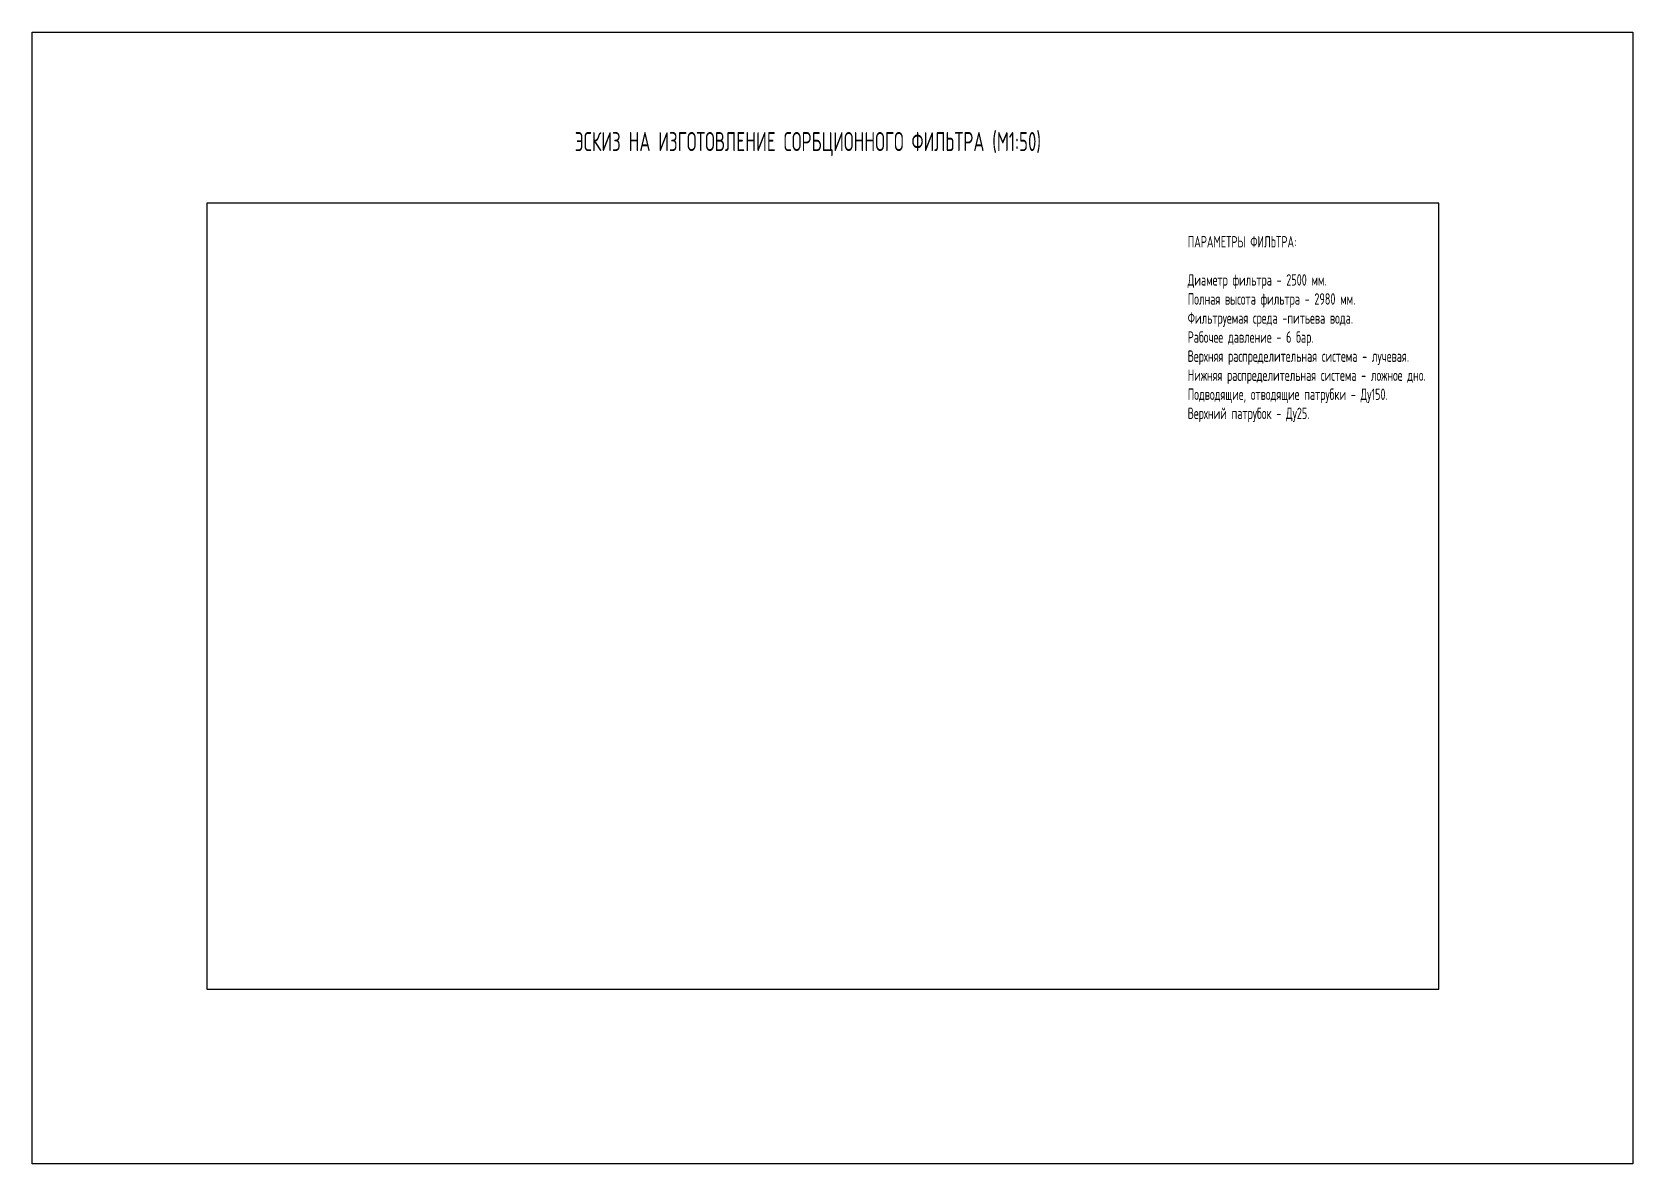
# Paper-space layout 'Лист1' of a CAD drawing. Header units: inches, sheet in millimetres. Extents: x -1149 to -729, y -948 to -651.
import ezdxf

# ---------------------------------------------------------------- set-up
doc = ezdxf.new("R2010")
doc.units = ezdxf.units.IN
doc.header["$MEASUREMENT"] = 0
doc.layers.get('Defpoints').update_dxf_attribs({"color": 2})
doc.layers.add('Filter_DIM', color=7, linetype='Continuous', lineweight=15)
doc.styles.add('ГОСТ', font='', dxfattribs={"width": 0.8, "height": 2.5})
doc.styles.get('ГОСТ').set_extended_font_data('GOST type A')

psp = doc.layouts.new('Лист1')

# ---------------------------------------------------------------- linework, layer by layer
at = {"layer": 'Filter_DIM'}
psp.add_lwpolyline([(-1148.6, -651.26), (-728.6, -651.26), (-728.6, -948.26), (-1148.6, -948.26), (-1148.6, -651.26)], dxfattribs=at)

# ---------------------------------------------------------------- texts
at = {"layer": 'Filter_DIM', "insert": (-1006.19, -677.5), "char_height": 5, "attachment_point": 1, "style": 'ГОСТ'}
psp.add_mtext_dynamic_manual_height_columns('ЭСКИЗ НА ИЗГОТОВЛЕНИЕ СОРБЦИОННОГО ФИЛЬТРА (М1:50)', width=210.348, gutter_width=12.5, heights=[0], dxfattribs=at)
at = {"layer": 'Filter_DIM', "insert": (-845.42, -704.79), "char_height": 3, "width": 118.8264, "attachment_point": 1, "style": 'ГОСТ'}
psp.add_mtext('ПАРАМЕТРЫ ФИЛЬТРА:\\P\\PДиаметр фильтра - 2500 мм.\\PПолная высота фильтра - 2980 мм.\\PФильтруемая среда -питьева вода.\\PРабочее давление - 6 бар.\\PВерхняя распределительная система - лучевая.\\PНижняя распределительная система - ложное дно.\\PПодводящие, отводящие патрубки - Ду150.\\PВерхний патрубок - Ду25.', dxfattribs=at)

# ---------------------------------------------------------------- viewports
at = {"layer": 'Defpoints'}
psp.add_viewport(center=(-941.15, -799.28), size=(323.21, 206.1713), view_center_point=(2096.49679, 6695.61289), view_height=10308.5628884, dxfattribs=at)

doc.saveas('drawing.dxf')
